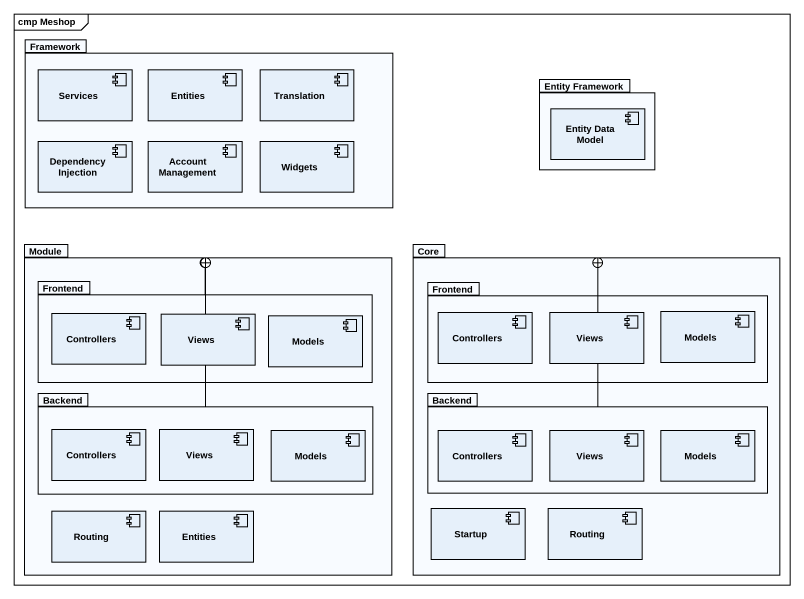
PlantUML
@startuml
mainframe cmp Meshop
package Framework {
  component Services
  component Entities
  component Translation
  component "Dependency Injection" as Dependency_Injection
  component "Account Management" as Account_Management
  component Widgets
}
package "Entity Framework" as Entity_Framework {
  component "Entity Data Model" as Entity_Data_Model
}
package Module {
  package Frontend {
    component Controllers
    component Views
    component Models
  }
  package Backend {
    component "Controllers" as Controllers_3
    component "Views" as Views_3
    component "Models" as Models_3
  }
  component Routing
  component "Entities" as Entities_2
}
package Core {
  package "Frontend" as Frontend_2 {
    component "Controllers" as Controllers_2
    component "Views" as Views_2
    component "Models" as Models_2
  }
  package "Backend" as Backend_2 {
    component "Controllers" as Controllers_4
    component "Views" as Views_4
    component "Models" as Models_4
  }
  component Startup
  component "Routing" as Routing_2
}
Frontend --+ Module
Frontend_2 --+ Core
Backend -up-+ Module
Backend_2 -up-+ Core
@enduml
